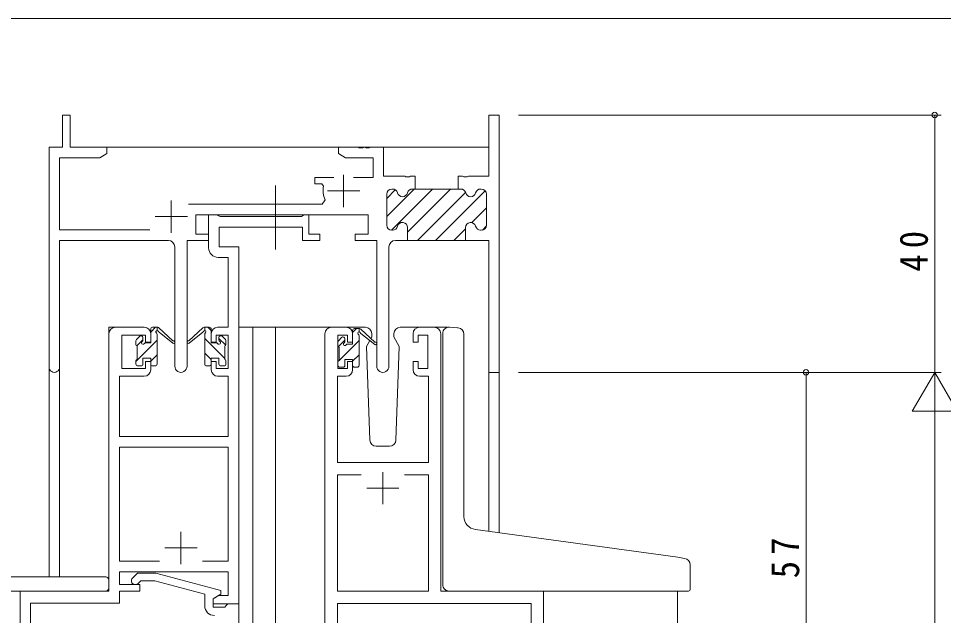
# Model space of a CAD drawing. Units: millimetres, scale not verified. Extents: x -594 to 539, y -420 to 386.
# Drawn here: x -196.9 to -53.1, y 289.2 to 382 of the extents above; entities that cross this region are included whole.
import ezdxf

# ---------------------------------------------------------------- set-up
doc = ezdxf.new("R2010")
doc.units = ezdxf.units.MM
doc.header["$LTSCALE"] = 2
doc.linetypes.add('CHAIN2', pattern=[12, 9, -1, 1, -1])
for name, color, linetype, lineweight in [('0-1_YKK_ZWAK', 7, 'Continuous', 9), ('0-3_YKK_11', 7, 'Continuous', 9), ('0-4_YKK_12', 2, 'Continuous', 9), ('0-5_YKK_13', 4, 'Continuous', 9), ('0-7_YKK_D', 6, 'Continuous', 9)]:
    doc.layers.add(name, color=color, linetype=linetype, lineweight=lineweight)
doc.styles.add('ＭＳ ゴシック', font='')
doc.styles.get('ＭＳ ゴシック').set_extended_font_data('MS Gothic')

msp = doc.modelspace()

# ---------------------------------------------------------------- linework, layer by layer
at = {"layer": '0-1_YKK_ZWAK'}
msp.add_line((510, 382), (-590, 382), dxfattribs=at)
at = {"layer": '0-3_YKK_11'}
for p, q in [((-190.083, 366.995), (-190.083, 361.995)), ((-188.883, 366.995), (-190.083, 366.995)), ((-188.883, 361.995), (-188.883, 366.995)), ((-123.813, 366.995), (-122.183, 366.995)), ((-123.813, 357.495), (-123.813, 366.995)), ((-122.183, 366.995), (-122.183, 326.995)), ((-192.183, 361.995), (-192.183, 327.81)), ((-190.083, 361.995), (-192.183, 361.995)), ((-183.183, 361.995), (-188.883, 361.995)), ((-183.183, 360.995), (-183.183, 361.995)), ((-147.183, 361.995), (-147.183, 360.995)), ((-144.141, 361.995), (-147.183, 361.995)), ((-143.958, 361.875), (-144.141, 361.995)), ((-143.408, 361.875), (-143.958, 361.875)), ((-143.224, 361.995), (-143.408, 361.875)), ((-143.141, 361.995), (-143.224, 361.995)), ((-142.958, 361.875), (-143.141, 361.995)), ((-142.408, 361.875), (-142.958, 361.875)), ((-142.224, 361.995), (-142.408, 361.875)), ((-140.183, 361.995), (-142.224, 361.995)), ((-140.183, 357.495), (-140.183, 361.995)), ((-190.553, 360.365), (-184.274, 360.365)), ((-190.553, 349.125), (-190.553, 360.365)), ((-184.274, 360.365), (-183.183, 360.995)), ((-147.183, 360.995), (-146.091, 360.365)), ((-146.091, 360.365), (-141.813, 360.365)), ((-141.813, 360.365), (-141.813, 357.295)), ((-150.883, 357.295), (-150.883, 356.295)), ((-147.933, 357.295), (-150.883, 357.295)), ((-146.383, 357.695), (-146.383, 352.695)), ((-141.813, 357.295), (-144.833, 357.295)), ((-136.891, 357.495), (-140.183, 357.495)), ((-136.708, 357.375), (-136.891, 357.495)), ((-136.158, 357.375), (-136.708, 357.375)), ((-135.974, 357.495), (-136.158, 357.375)), ((-135.283, 357.495), (-135.974, 357.495)), ((-135.283, 355.495), (-135.283, 357.495)), ((-135.283, 355.495), (-135.283, 357.495)), ((-128.583, 357.495), (-127.891, 357.495)), ((-128.583, 355.495), (-128.583, 357.495)), ((-127.891, 357.495), (-127.708, 357.375)), ((-127.708, 357.375), (-127.158, 357.375)), ((-127.158, 357.375), (-126.974, 357.495)), ((-126.974, 357.495), (-123.813, 357.495)), ((-150.883, 356.295), (-149.79, 356.295)), ((-149.79, 356.295), (-149.498, 355.926)), ((-139.683, 351.211), (-135.398, 355.495)), ((-139.683, 354.039), (-138.352, 355.37)), ((-138.966, 349.099), (-132.57, 355.495)), ((-138.782, 355.495), (-138.883, 355.495)), ((-138.883, 355.495), (-138.782, 355.495)), ((-136.433, 348.804), (-129.742, 355.495)), ((-135.283, 355.495), (-135.683, 355.495)), ((-128.583, 355.495), (-135.283, 355.495)), ((-128.182, 355.495), (-128.583, 355.495)), ((-128.182, 355.495), (-128.583, 355.495)), ((-124.983, 355.495), (-125.084, 355.495)), ((-124.983, 355.495), (-125.084, 355.495)), ((-149.28, 353.837), (-149.733, 353.125)), ((-148.883, 355.195), (-143.883, 355.195)), ((-139.683, 354.695), (-139.683, 349.895)), ((-139.683, 349.895), (-139.683, 354.695)), ((-134.913, 347.495), (-127.433, 354.975)), ((-132.085, 347.495), (-124.37, 355.209)), ((-124.183, 349.895), (-124.183, 354.695)), ((-124.183, 349.895), (-124.183, 354.695)), ((-173.183, 353.695), (-173.183, 348.695)), ((-149.733, 353.125), (-170.491, 353.125)), ((-126.472, 350.279), (-124.183, 352.568)), ((-175.683, 351.195), (-170.683, 351.195)), ((-169.383, 351.495), (-142.583, 351.495)), ((-169.383, 348.495), (-169.383, 351.495)), ((-167.383, 351.495), (-167.383, 346.365)), ((-166.053, 351.495), (-167.383, 351.495)), ((-165.778, 351.315), (-166.053, 351.495)), ((-165.595, 351.195), (-165.778, 351.315)), ((-152.942, 351.195), (-165.595, 351.195)), ((-152.758, 351.315), (-152.942, 351.195)), ((-152.483, 351.495), (-152.758, 351.315)), ((-151.783, 351.495), (-152.483, 351.495)), ((-151.783, 348.495), (-151.783, 351.495)), ((-142.583, 351.495), (-142.583, 348.495)), ((-165.753, 349.565), (-152.783, 349.565)), ((-165.753, 346.495), (-165.753, 349.565)), ((-152.783, 349.565), (-152.783, 347.495)), ((-124.809, 349.114), (-124.202, 349.721)), ((-176.533, 349.125), (-190.553, 349.125)), ((-167.383, 348.495), (-169.383, 348.495)), ((-167.383, 347.495), (-167.383, 348.495)), ((-150.083, 348.495), (-151.783, 348.495)), ((-150.083, 347.495), (-150.083, 348.495)), ((-144.583, 348.495), (-144.583, 347.495)), ((-142.583, 348.495), (-144.583, 348.495)), ((-138.883, 349.095), (-138.782, 349.095)), ((-138.782, 349.095), (-138.883, 349.095)), ((-136.433, 349.495), (-136.433, 347.495)), ((-136.433, 347.495), (-136.433, 349.495)), ((-129.256, 347.495), (-127.433, 349.318)), ((-127.433, 347.495), (-127.433, 349.495)), ((-127.433, 347.495), (-127.433, 349.495)), ((-127.433, 347.495), (-127.433, 349.495)), ((-127.433, 347.495), (-127.433, 349.495)), ((-125.084, 349.095), (-124.983, 349.095)), ((-125.084, 349.095), (-124.983, 349.095)), ((-190.553, 347.495), (-173.633, 347.495)), ((-190.553, 327.81), (-190.553, 347.495)), ((-170.733, 347.495), (-167.383, 347.495)), ((-170.733, 327.945), (-170.733, 347.495)), ((-152.783, 347.495), (-150.083, 347.495)), ((-144.583, 347.495), (-141.233, 347.495)), ((-141.233, 347.495), (-141.233, 327.945)), ((-138.333, 347.495), (-136.433, 347.495)), ((-136.433, 347.495), (-127.433, 347.495)), ((-123.813, 347.495), (-127.433, 347.495)), ((-123.813, 326.995), (-123.813, 347.495)), ((-172.633, 346.495), (-172.633, 327.945)), ((-162.683, 346.495), (-165.753, 346.495)), ((-162.683, 333.995), (-162.683, 346.495)), ((-139.333, 327.945), (-139.333, 346.495)), ((-165.883, 344.865), (-164.313, 344.865)), ((-164.313, 344.865), (-164.313, 333.995)), ((-177.383, 333.995), (-181.883, 333.995)), ((-164.313, 333.995), (-165.983, 333.995)), ((-162.683, 290.995), (-162.683, 333.995)), ((-148.283, 333.995), (-145.983, 333.995)), ((-134.583, 333.995), (-132.283, 333.995)), ((-182.883, 332.995), (-182.883, 292.995)), ((-180.883, 332.795), (-177.183, 332.795)), ((-180.883, 327.595), (-180.883, 332.795)), ((-177.183, 332.795), (-177.183, 331.695)), ((-176.383, 331.695), (-176.383, 332.995)), ((-166.983, 332.995), (-166.983, 331.695)), ((-166.183, 332.795), (-164.313, 332.795)), ((-166.183, 331.695), (-166.183, 332.795)), ((-164.313, 332.795), (-164.313, 327.595)), ((-149.283, 269.995), (-149.283, 332.995)), ((-147.283, 332.795), (-147.283, 327.595)), ((-145.783, 332.795), (-147.283, 332.795)), ((-145.783, 331.695), (-145.783, 332.795)), ((-144.983, 332.995), (-144.983, 331.695)), ((-135.583, 331.695), (-135.583, 332.995)), ((-134.783, 332.795), (-134.783, 331.695)), ((-133.283, 332.795), (-134.783, 332.795)), ((-133.283, 327.595), (-133.283, 332.795)), ((-131.283, 332.995), (-131.283, 292.995)), ((-177.183, 331.695), (-176.383, 331.695)), ((-166.983, 331.695), (-166.183, 331.695)), ((-144.983, 331.695), (-145.783, 331.695)), ((-134.783, 331.695), (-135.583, 331.695)), ((-177.183, 328.695), (-177.183, 327.595)), ((-176.383, 328.695), (-177.183, 328.695)), ((-176.383, 327.395), (-176.383, 328.695)), ((-166.983, 328.695), (-166.983, 327.395)), ((-166.183, 328.695), (-166.983, 328.695)), ((-166.183, 327.595), (-166.183, 328.695)), ((-145.783, 328.695), (-144.983, 328.695)), ((-145.783, 327.595), (-145.783, 328.695)), ((-144.983, 328.695), (-144.983, 327.395)), ((-135.583, 328.695), (-134.783, 328.695)), ((-135.583, 327.395), (-135.583, 328.695)), ((-134.783, 328.695), (-134.783, 327.595)), ((-177.183, 327.595), (-180.883, 327.595)), ((-164.313, 327.595), (-166.183, 327.595)), ((-147.283, 327.595), (-145.783, 327.595)), ((-134.783, 327.595), (-133.283, 327.595)), ((-122.183, 326.995), (-123.813, 326.995)), ((-181.253, 326.395), (-177.383, 326.395)), ((-181.253, 316.995), (-181.253, 326.395)), ((-165.983, 326.395), (-164.313, 326.395)), ((-164.313, 326.395), (-164.313, 316.995)), ((-147.353, 326.395), (-147.353, 312.995)), ((-145.983, 326.395), (-147.353, 326.395)), ((-133.213, 326.395), (-134.583, 326.395)), ((-133.213, 312.995), (-133.213, 326.395)), ((-164.313, 316.995), (-181.253, 316.995)), ((-181.253, 315.365), (-164.313, 315.365)), ((-181.253, 297.625), (-181.253, 315.365)), ((-164.313, 315.365), (-164.313, 297.625)), ((-147.353, 312.995), (-133.213, 312.995)), ((-147.353, 311.065), (-143.633, 311.065)), ((-147.353, 292.995), (-147.353, 311.065)), ((-140.283, 311.495), (-140.283, 306.495)), ((-136.932, 311.065), (-133.213, 311.065)), ((-136.932, 311.065), (-133.213, 311.065)), ((-133.213, 311.065), (-133.213, 292.995)), ((-142.783, 308.995), (-137.783, 308.995)), ((-171.683, 302.195), (-171.683, 297.195)), ((-174.183, 299.695), (-169.183, 299.695)), ((-175.034, 297.625), (-181.253, 297.625)), ((-175.034, 297.625), (-181.253, 297.625)), ((-164.313, 297.625), (-168.333, 297.625)), ((-181.253, 295.995), (-164.313, 295.995)), ((-181.253, 293.995), (-181.253, 295.995)), ((-179.207, 295.019), (-178.431, 295.795)), ((-178.431, 295.795), (-175.586, 295.795)), ((-175.586, 295.795), (-165.483, 293.088)), ((-164.313, 295.995), (-164.313, 292.295)), ((-178.083, 293.995), (-181.253, 293.995)), ((-177.934, 294.595), (-178.359, 294.171)), ((-178.083, 292.995), (-178.083, 293.995)), ((-175.744, 294.595), (-177.934, 294.595)), ((-167.983, 292.515), (-175.744, 294.595)), ((-196.683, 292.995), (-196.683, 269.995)), ((-182.883, 292.995), (-196.683, 292.995)), ((-181.253, 292.995), (-178.083, 292.995)), ((-181.253, 291.095), (-181.253, 292.995)), ((-167.983, 290.695), (-167.983, 292.515)), ((-165.483, 292.488), (-166.683, 291.795)), ((-165.817, 292.295), (-166.683, 291.795)), ((-164.313, 292.295), (-165.817, 292.295)), ((-165.483, 293.088), (-165.483, 292.488)), ((-133.213, 292.995), (-147.353, 292.995)), ((-131.283, 292.995), (-115.283, 292.995)), ((-115.283, 292.995), (-115.283, 269.995)), ((-195.053, 291.095), (-181.253, 291.095)), ((-195.053, 285.953), (-195.053, 291.095)), ((-166.683, 291.795), (-166.683, 290.495)), ((-166.683, 291.795), (-166.683, 290.995)), ((-166.683, 290.995), (-162.683, 290.995)), ((-164.883, 290.495), (-164.683, 290.695)), ((-164.683, 290.695), (-164.383, 290.995)), ((-164.383, 290.995), (-162.683, 290.995)), ((-162.683, 290.995), (-162.683, 269.995)), ((-147.353, 291.065), (-147.353, 285.953)), ((-117.213, 291.065), (-147.353, 291.065)), ((-117.213, 277.726), (-117.213, 291.065)), ((-166.683, 290.495), (-164.883, 290.495))]:
    msp.add_line(p, q, dxfattribs=at)
msp.add_lwpolyline([(-135.283, 355.495), (-135.683, 355.495), (-135.283, 355.495)], dxfattribs=at)
for centre, radius, start, end in [((-146.383, 355.195), 3.2, 166.787, 205.10791), ((-138.883, 354.695), 0.8, 90, 179.99998), ((-138.883, 354.695), 0.8, 90, 179.99998), ((-138.782, 354.695), 0.8, 14.47748, 89.99997), ((-138.782, 354.695), 0.8, 14.47748, 89.99997), ((-135.683, 354.695), 0.8, 90.00002, 165.52251), ((-135.683, 354.695), 0.8, 90.00002, 165.52251), ((-128.182, 354.695), 0.8, 14.47748, 89.99997), ((-128.182, 354.695), 0.8, 14.47748, 89.99997), ((-125.084, 354.695), 0.8, 90.00002, 165.52251), ((-125.084, 354.695), 0.8, 90.00002, 165.52251), ((-124.983, 354.695), 0.8, 0, 89.99998), ((-124.983, 354.695), 0.8, 0, 89.99998), ((-137.233, 355.095), 0.8, 194.47751, 345.52248), ((-137.233, 355.095), 0.8, 194.47751, 345.52248), ((-126.633, 355.095), 0.8, 194.47751, 345.52248), ((-126.633, 355.095), 0.8, 194.47751, 345.52248), ((-138.883, 349.895), 0.8, 180, 269.99998), ((-138.883, 349.895), 0.8, 180, 269.99998), ((-138.782, 349.895), 0.8, 270.00002, 345.52251), ((-138.782, 349.895), 0.8, 270.00002, 345.52251), ((-137.233, 349.495), 0.8, 0, 165.52248), ((-137.233, 349.495), 0.8, 0, 165.52248), ((-126.633, 349.495), 0.8, 14.47751, 179.99998), ((-126.633, 349.495), 0.8, 14.47751, 179.99998), ((-125.084, 349.895), 0.8, 194.47748, 269.99997), ((-125.084, 349.895), 0.8, 194.47748, 269.99997), ((-124.983, 349.895), 0.8, 270, 359.99998), ((-124.983, 349.895), 0.8, 270, 359.99998), ((-173.633, 346.495), 1, 0, 89.99998), ((-138.333, 346.495), 1, 90, 179.99998), ((-165.883, 346.365), 1.5, 180, 269.99998), ((-181.883, 332.995), 1, 90, 179.99998), ((-177.383, 332.995), 1, 0, 89.99998), ((-165.983, 332.995), 1, 90, 179.99998), ((-148.283, 332.995), 1, 90, 179.99998), ((-145.983, 332.995), 1, 0, 89.99998), ((-134.583, 332.995), 1, 90, 179.99998), ((-132.283, 332.995), 1, 0, 89.99998), ((-171.683, 327.945), 0.95, 179.99998, 0), ((-140.283, 327.945), 0.95, 179.99998, 0), ((-191.368, 327.81), 0.815, 179.99998, 0), ((-177.383, 327.395), 1, 270, 359.99998), ((-165.983, 327.395), 1, 180, 269.99998), ((-145.983, 327.395), 1, 270, 359.99998), ((-134.583, 327.395), 1, 180, 269.99998), ((-178.783, 294.595), 0.6, 134.99998, 315), ((-166.483, 290.695), 1.5, 180, 269.99998)]:
    msp.add_arc(centre, radius, start, end, dxfattribs=at)
at = {"layer": '0-4_YKK_12'}
for p, q in [((-183.683, 361.995), (-123.813, 361.995)), ((-179.683, 333.995), (-182.883, 333.995)), ((-182.883, 293.295), (-182.883, 333.995)), ((-162.683, 333.995), (-156.982, 333.995)), ((-160.483, 333.995), (-160.483, 224.745)), ((-156.982, 333.995), (-148.283, 333.995)), ((-156.982, 333.995), (-156.982, 224.745)), ((-132.283, 333.995), (-130.223, 333.995)), ((-192.183, 327.81), (-192.183, 295.182)), ((-190.553, 327.81), (-190.553, 295.182)), ((-122.183, 326.995), (-123.813, 326.995)), ((-123.813, 326.995), (-123.813, 302.297)), ((-122.183, 326.995), (-122.183, 302.073)), ((-196.383, 292.995), (-198.883, 292.995)), ((-115.583, 292.995), (-93.482, 292.995)), ((-94.482, 292.995), (-94.482, 224.745))]:
    msp.add_line(p, q, dxfattribs=at)
at = {"layer": '0-5_YKK_13', "linetype": 'CHAIN2'}
msp.add_line((-156.985, 346.065), (-156.985, 356.052), dxfattribs=at)
at = {"layer": '0-5_YKK_13'}
for p, q in [((-176.383, 333.23), (-175.618, 333.995)), ((-176.383, 331.595), (-176.383, 333.695)), ((-176.083, 333.995), (-175.293, 333.995)), ((-175.383, 333.495), (-175.383, 333.995)), ((-175.099, 333.924), (-172.917, 331.877)), ((-168.266, 333.924), (-170.448, 331.877)), ((-167.282, 333.995), (-168.073, 333.995)), ((-167.982, 333.495), (-167.982, 333.995)), ((-166.982, 333.478), (-167.499, 333.995)), ((-166.982, 331.595), (-166.982, 333.695)), ((-142.996, 333.995), (-145.983, 333.995)), ((-144.982, 333.2), (-144.387, 333.795)), ((-144.682, 333.795), (-143.892, 333.795)), ((-143.982, 333.295), (-143.982, 333.795)), ((-143.698, 333.724), (-141.516, 331.677)), ((-134.583, 333.995), (-137.569, 333.995)), ((-129.898, 334.02), (-128.685, 333.913)), ((-128.598, 333.906), (-128.685, 333.913)), ((-178.595, 332.107), (-178.095, 332.607)), ((-177.583, 332.395), (-177.583, 332.056)), ((-175.383, 328.295), (-175.383, 332.895)), ((-172.949, 331.532), (-175.09, 333.229)), ((-170.416, 331.532), (-168.276, 333.229)), ((-167.982, 328.295), (-167.982, 332.895)), ((-165.782, 332.395), (-165.782, 332.056)), ((-164.705, 331.202), (-165.782, 332.278)), ((-164.77, 332.107), (-165.27, 332.607)), ((-147.194, 331.907), (-146.694, 332.407)), ((-144.982, 331.395), (-144.982, 333.495)), ((-143.982, 328.095), (-143.982, 332.695)), ((-141.549, 331.332), (-143.689, 333.028)), ((-141.978, 332.495), (-142.122, 332.245)), ((-141.997, 333.03), (-141.978, 332.495)), ((-138.587, 332.495), (-138.569, 333.03)), ((-137.74, 331.027), (-138.587, 332.495)), ((-130.985, 303.027), (-130.985, 333.023)), ((-127.685, 304.571), (-127.685, 332.91)), ((-178.683, 328.685), (-175.383, 331.985)), ((-178.683, 331.295), (-178.683, 331.895)), ((-178.515, 331.097), (-177.584, 332.028)), ((-178.483, 328.995), (-178.483, 331.095)), ((-177.122, 331.595), (-176.383, 331.595)), ((-164.882, 329.133), (-167.982, 332.233)), ((-166.243, 331.595), (-166.982, 331.595)), ((-164.882, 328.995), (-164.882, 331.095)), ((-164.682, 331.295), (-164.682, 331.895)), ((-147.282, 331.095), (-147.282, 331.695)), ((-147.226, 330.956), (-146.182, 332)), ((-147.082, 328.855), (-143.982, 331.955)), ((-147.082, 328.795), (-147.082, 330.895)), ((-146.182, 332.195), (-146.182, 331.856)), ((-145.721, 331.395), (-144.982, 331.395)), ((-142.304, 331.93), (-142.825, 331.027)), ((-142.825, 331.027), (-142.316, 316.46)), ((-138.249, 316.46), (-137.74, 331.027)), ((-176.383, 328.74), (-175.383, 329.74)), ((-166.982, 328.988), (-167.982, 329.988)), ((-144.982, 328.71), (-143.982, 329.71)), ((-178.683, 328.295), (-178.683, 328.795)), ((-177.883, 327.995), (-178.383, 327.995)), ((-177.583, 329.195), (-176.383, 329.195)), ((-177.583, 329.195), (-177.583, 328.295)), ((-176.383, 329.195), (-176.383, 328.295)), ((-175.683, 327.995), (-176.083, 327.995)), ((-167.682, 327.995), (-167.282, 327.995)), ((-166.982, 329.195), (-166.982, 328.295)), ((-165.782, 329.195), (-166.982, 329.195)), ((-165.782, 329.195), (-165.782, 328.295)), ((-165.482, 327.995), (-164.982, 327.995)), ((-164.682, 328.295), (-164.682, 328.795)), ((-147.282, 328.095), (-147.282, 328.595)), ((-147.268, 328.669), (-147.156, 328.78)), ((-146.182, 328.995), (-144.982, 328.995)), ((-146.182, 328.995), (-146.182, 328.095)), ((-144.982, 328.995), (-144.982, 328.095)), ((-146.482, 327.795), (-146.982, 327.795)), ((-144.282, 327.795), (-144.682, 327.795)), ((-141.317, 315.495), (-139.248, 315.495)), ((-130.985, 293.996), (-130.985, 303.027)), ((-92.485, 293.296), (-92.485, 297.08)), ((-199.371, 295.182), (-183.383, 295.182)), ((-182.883, 294.182), (-182.883, 294.682)), ((-182.883, 293.495), (-182.883, 294.182)), ((-198.883, 292.995), (-183.383, 292.995)), ((-129.985, 292.996), (-94.485, 292.996)), ((-92.785, 292.996), (-94.485, 292.996))]:
    msp.add_line(p, q, dxfattribs=at)
msp.add_lwpolyline([(-93.398, 298.076), (-94.398, 298.251), (-125.859, 302.579)], dxfattribs=at)
for centre, radius, start, end in [((-176.083, 333.695), 0.3, 90, 180), ((-175.293, 333.695), 0.3, 49.8974, 90), ((-168.073, 333.695), 0.3, 90, 130.10258), ((-167.282, 333.695), 0.3, 0, 90), ((-144.682, 333.495), 0.3, 90, 180), ((-143.892, 333.495), 0.3, 49.8974, 90), ((-142.996, 332.995), 1, 2, 90), ((-137.569, 332.995), 1, 90, 178), ((-129.985, 333.023), 1, 85, 180), ((-128.685, 332.91), 1, 0, 85), ((-177.883, 332.395), 0.3, 0, 135), ((-175.383, 333.295), 0.2, 20.88332, 233.1301), ((-175.683, 332.895), 0.3, 0, 53.1301), ((-174.916, 333.473), 0.3, 200.88332, 234.62001), ((-168.449, 333.473), 0.3, 305.37997, 339.11667), ((-167.982, 333.295), 0.2, 306.86989, 159.11667), ((-167.682, 332.895), 0.3, 126.86989, 180), ((-165.482, 332.395), 0.3, 45, 180), ((-146.482, 332.195), 0.3, 0, 135), ((-143.982, 333.095), 0.2, 20.88332, 233.1301), ((-144.282, 332.695), 0.3, 0, 53.1301), ((-143.515, 333.273), 0.3, 200.88332, 234.62001), ((-178.383, 331.895), 0.3, 135, 180), ((-178.483, 331.295), 0.2, 180, 270), ((-177.583, 331.595), 0.25, 123.05573, 326.94426), ((-177.883, 332.056), 0.3, 303.05573, 0), ((-177.122, 331.295), 0.3, 90, 146.94426), ((-172.834, 331.695), 0.2, 234.62001, 114.62001), ((-170.532, 331.695), 0.2, 65.37997, 305.37997), ((-166.243, 331.295), 0.3, 33.05573, 90), ((-165.782, 331.595), 0.25, 213.05573, 56.94426), ((-165.482, 332.056), 0.3, 180, 236.94426), ((-164.882, 331.295), 0.2, 270, 0), ((-164.982, 331.895), 0.3, 0, 45), ((-146.982, 331.695), 0.3, 135, 180), ((-147.082, 331.095), 0.2, 180, 270), ((-146.182, 331.395), 0.25, 123.05573, 326.94426), ((-146.482, 331.856), 0.3, 303.05573, 0), ((-145.721, 331.095), 0.3, 90, 146.94426), ((-141.433, 331.495), 0.2, 234.62001, 114.62001), ((-178.483, 328.795), 0.2, 90, 180), ((-178.383, 328.295), 0.3, 180, 270), ((-177.883, 328.295), 0.3, 270, 0), ((-176.083, 328.295), 0.3, 180, 270), ((-175.683, 328.295), 0.3, 270, 0), ((-167.682, 328.295), 0.3, 180, 270), ((-167.282, 328.295), 0.3, 270, 0), ((-165.482, 328.295), 0.3, 180, 270), ((-164.982, 328.295), 0.3, 270, 0), ((-164.882, 328.795), 0.2, 0, 90), ((-147.082, 328.595), 0.2, 90, 180), ((-146.982, 328.095), 0.3, 180, 270), ((-146.482, 328.095), 0.3, 270, 0), ((-144.682, 328.095), 0.3, 180, 270), ((-144.282, 328.095), 0.3, 270, 0), ((-141.317, 316.495), 1, 182, 270), ((-139.248, 316.495), 1, 270, 358), ((-125.685, 304.571), 2, 180, 264.99998), ((-93.485, 297.08), 1, 0, 85), ((-183.383, 294.682), 0.5, 0, 90.0011), ((-183.383, 293.495), 0.5, 270, 0), ((-129.985, 293.996), 1, 180, 224.427), ((-129.985, 293.996), 1, 224.427, 238.63301), ((-129.985, 293.996), 1, 224.427, 270), ((-92.785, 293.296), 0.3, 270, 0)]:
    msp.add_arc(centre, radius, start, end, dxfattribs=at)
at = {"layer": '0-7_YKK_D'}
for p, q in [((-119.183, 366.995), (-53.483, 366.995)), ((-54.483, 326.995), (-54.483, 366.995)), ((-119.183, 326.995), (-53.483, 326.995)), ((-119.183, 326.995), (-53.483, 326.995)), ((-91.482, 326.995), (-73.483, 326.995)), ((-74.483, 269.995), (-74.483, 326.995)), ((-54.483, 326.995), (-57.983, 320.933)), ((-54.483, 326.995), (-54.483, 314.87)), ((-54.483, 326.995), (-50.982, 320.933)), ((-57.983, 320.933), (-50.982, 320.933)), ((-54.483, 319.995), (-54.483, -66.005))]:
    msp.add_line(p, q, dxfattribs=at)
for centre in [(-54.483, 366.995), (-74.483, 326.995)]:
    msp.add_circle(centre, 0.425, dxfattribs=at)

# ---------------------------------------------------------------- texts
at = {"layer": '0-7_YKK_D', "color": 7, "char_height": 4.399, "attachment_point": 7, "rotation": 90, "style": 'ＭＳ ゴシック'}
for s, insert in [('\\T1.36;\\W0.9;40', (-55.482, 342.625)), ('\\T1.36;\\W0.9;57', (-75.483, 294.975))]:
    msp.add_mtext(s, dxfattribs=dict(at, insert=insert))

doc.saveas('drawing.dxf')
